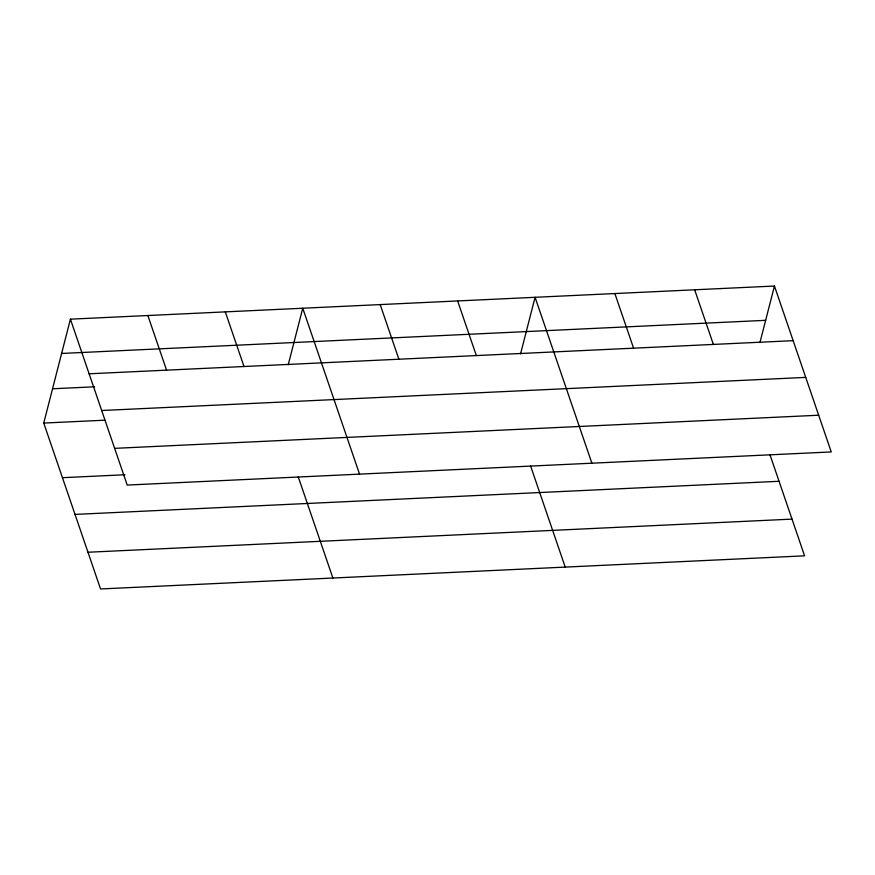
<?xml version="1.0" encoding="UTF-8"?>
<svg xmlns="http://www.w3.org/2000/svg" width="875" height="875" viewBox="0 0 875 875"><rect width="100%" height="100%" fill="white"/><g stroke="black" fill="none" stroke-linecap="round" stroke-linejoin="round"><path stroke-width="1.31" d="M769.956 454.694L804.584 555.833L100.548 588.962L43.75 423.062L70.416 319.167L774.452 286.037L831.25 451.938L127.214 485.067L70.416 319.167M288.236 364.766L302.75 308.241L359.548 474.13M520.57 353.828L535.084 297.303L591.883 463.203M759.938 342.562L774.452 286.037M61.611 353.456L765.647 320.327M89.119 373.8L793.155 340.67M52.555 388.784L94.664 386.794M101.686 410.517L805.722 377.388M43.75 423.062L104.891 420.186M114.647 448.35L818.683 415.22M62.453 477.695L124.95 474.753M75.02 514.413L779.056 481.283M87.981 552.245L792.017 519.116M694.663 289.789L713.366 344.422M614.873 293.552L633.577 348.173M530.589 465.959L565.217 567.098M457.636 300.945L476.339 355.578M380.188 304.588L398.891 359.22M298.255 476.886L332.883 578.025M225.302 311.883L244.005 366.516M147.864 315.525L166.567 370.158"/></g></svg>
